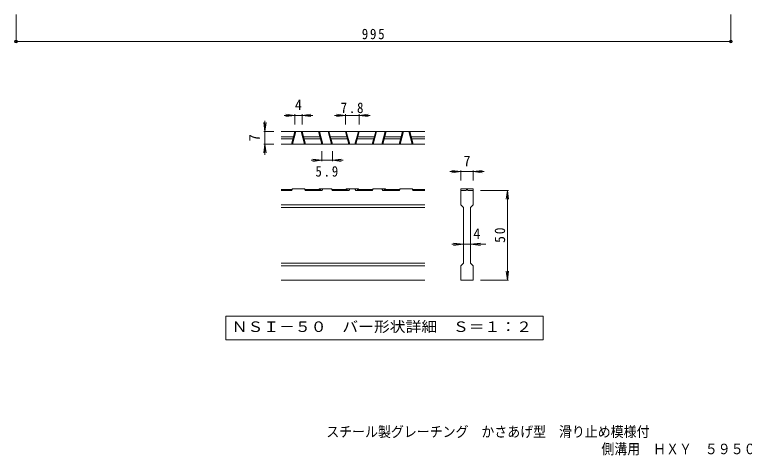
# Model space of a CAD drawing. Units: millimetres, scale not verified, with parts at other scales. Extents: x -853 to 831, y -687 to 679.
# Drawn here: x -853 to 162, y -687 to -72 of the extents above; entities that cross this region are included whole.
import ezdxf
from ezdxf.enums import TextEntityAlignment as Align

# ---------------------------------------------------------------- set-up
doc = ezdxf.new("R2010")
doc.units = ezdxf.units.MM
doc.header["$LTSCALE"] = 5
doc.header["$PDMODE"] = 32
doc.header["$PDSIZE"] = 4
for name, color, linetype, lineweight in [('1-4_1-4ﾚｲﾔ', 7, 'Continuous', 9), ('D-0', 7, 'Continuous', 9), ('D-2', 3, 'Continuous', 9), ('D-4', 7, 'Continuous', 9)]:
    doc.layers.add(name, color=color, linetype=linetype, lineweight=lineweight)
doc.layers.add('F-5_F-5ﾚｲﾔ', color=2, linetype='Continuous')
doc.styles.add('ＭＳ ゴシック', font='')
doc.styles.get('ＭＳ ゴシック').set_extended_font_data('MS Gothic')

msp = doc.modelspace()

# ---------------------------------------------------------------- linework, layer by layer
at = {"layer": '1-4_1-4ﾚｲﾔ'}
for p, q in [((-851.351, -72.478), (-851.351, -111.478)), ((143.649, -72.478), (143.649, -111.478)), ((-851.351, -109.978), (143.649, -109.978))]:
    msp.add_line(p, q, dxfattribs=at)
for p in [(-851.351, -109.978), (143.649, -109.978)]:
    msp.add_point(p, dxfattribs=at)
at = {"layer": 'D-0'}
msp.add_lwpolyline([(-559.467, -492.346), (-559.467, -525.572), (-117.813, -525.572), (-117.813, -492.346)], close=True, dxfattribs=at)
at = {"layer": 'D-2'}
for p, q in [((-282.39, -235.346), (-482.39, -235.346)), ((-482.39, -242.846), (-465.257, -242.846)), ((-467.937, -252.846), (-463.248, -235.346)), ((-466.643, -252.846), (-461.954, -235.346)), ((-449.853, -252.846), (-454.542, -235.346)), ((-448.559, -252.846), (-453.248, -235.346)), ((-451.238, -242.846), (-428.427, -242.846)), ((-430.437, -235.346), (-425.748, -252.846)), ((-429.143, -235.346), (-424.454, -252.846)), ((-412.353, -252.846), (-417.042, -235.346)), ((-411.059, -252.846), (-415.748, -235.346)), ((-413.738, -242.846), (-390.927, -242.846)), ((-392.937, -235.346), (-388.248, -252.846)), ((-391.643, -235.346), (-386.954, -252.846)), ((-374.853, -235.346), (-379.542, -252.846)), ((-373.559, -235.346), (-378.248, -252.846)), ((-375.568, -242.846), (-352.757, -242.846)), ((-355.437, -252.846), (-350.748, -235.346)), ((-354.143, -252.846), (-349.454, -235.346)), ((-337.353, -235.346), (-342.042, -252.846)), ((-336.059, -235.346), (-340.748, -252.846)), ((-338.068, -242.846), (-315.257, -242.846)), ((-317.937, -252.846), (-313.248, -235.346)), ((-316.643, -252.846), (-311.954, -235.346)), ((-299.853, -252.846), (-304.542, -235.346)), ((-298.559, -252.846), (-303.248, -235.346)), ((-301.238, -242.846), (-282.39, -242.846)), ((-482.39, -245.346), (-465.927, -245.346)), ((-282.39, -252.846), (-482.39, -252.846)), ((-450.568, -245.346), (-427.757, -245.346)), ((-413.068, -245.346), (-390.257, -245.346)), ((-376.238, -245.346), (-353.427, -245.346)), ((-338.738, -245.346), (-315.927, -245.346)), ((-300.568, -245.346), (-282.39, -245.346)), ((-467.29, -316.346), (-482.39, -316.346)), ((-467.937, -317.346), (-482.39, -317.346)), ((-467.937, -317.346), (-466.643, -315.346)), ((-449.853, -315.346), (-466.643, -315.346)), ((-449.853, -315.346), (-448.559, -317.346)), ((-427.757, -316.346), (-449.206, -316.346)), ((-425.748, -317.346), (-448.559, -317.346)), ((-429.143, -315.346), (-429.79, -316.346)), ((-412.353, -315.346), (-429.143, -315.346)), ((-427.757, -316.346), (-427.757, -317.346)), ((-424.454, -315.346), (-425.748, -317.346)), ((-412.353, -315.346), (-411.059, -317.346)), ((-390.257, -316.346), (-411.706, -316.346)), ((-388.248, -317.346), (-411.059, -317.346)), ((-392.29, -316.346), (-391.643, -315.346)), ((-374.853, -315.346), (-391.643, -315.346)), ((-390.257, -316.346), (-390.257, -317.346)), ((-388.248, -317.346), (-386.954, -315.346)), ((-379.542, -315.346), (-378.248, -317.346)), ((-355.437, -317.346), (-378.248, -317.346)), ((-376.238, -316.346), (-376.238, -317.346)), ((-354.79, -316.346), (-376.238, -316.346)), ((-374.206, -316.346), (-374.853, -315.346)), ((-354.143, -315.346), (-355.437, -317.346)), ((-354.143, -315.346), (-337.353, -315.346)), ((-342.042, -315.346), (-340.748, -317.346)), ((-317.937, -317.346), (-340.748, -317.346)), ((-338.738, -316.346), (-317.29, -316.346)), ((-338.738, -316.346), (-338.738, -317.346)), ((-337.353, -315.346), (-336.706, -316.346)), ((-316.643, -315.346), (-317.937, -317.346)), ((-316.643, -315.346), (-299.853, -315.346)), ((-298.559, -317.346), (-299.853, -315.346)), ((-299.206, -316.346), (-282.39, -316.346)), ((-298.559, -317.346), (-282.39, -317.346)), ((-232.39, -315.346), (-232.39, -317.346)), ((-232.39, -337.346), (-232.39, -317.346)), ((-232.39, -317.346), (-224.89, -317.346)), ((-223.666, -316.346), (-223.615, -316.346)), ((-222.39, -317.346), (-214.89, -317.346)), ((-214.89, -317.346), (-214.89, -337.346)), ((-282.39, -337.346), (-482.39, -337.346)), ((-282.39, -341.096), (-482.39, -341.096)), ((-232.39, -337.346), (-228.64, -341.096)), ((-228.64, -418.596), (-228.64, -341.096)), ((-218.641, -341.096), (-214.89, -337.346)), ((-218.641, -341.096), (-218.641, -418.596)), ((-282.39, -418.596), (-482.39, -418.596)), ((-282.39, -422.346), (-482.39, -422.346)), ((-232.39, -422.346), (-228.64, -418.596)), ((-232.39, -442.346), (-232.39, -422.346)), ((-218.641, -418.596), (-214.89, -422.346)), ((-214.89, -422.346), (-214.89, -442.346)), ((-282.39, -442.346), (-482.39, -442.346)), ((-214.89, -442.346), (-232.39, -442.346))]:
    msp.add_line(p, q, dxfattribs=at)
msp.add_lwpolyline([(-232.39, -315.346), (-214.89, -315.346), (-214.89, -317.346)], dxfattribs=at)
for centre, start, end in [((-223.666, -317.596), 90, 168.46303), ((-223.615, -317.596), 11.53696, 90)]:
    msp.add_arc(centre, 1.25, start, end, dxfattribs=at)
at = {"layer": 'D-4'}
for p, q in [((-463.248, -212.846), (-478.248, -212.846)), ((-463.248, -212.846), (-475.641, -211.214)), ((-463.248, -212.846), (-475.641, -214.478)), ((-463.248, -211.346), (-463.248, -225.346)), ((-463.248, -212.846), (-453.248, -212.846)), ((-453.248, -212.846), (-440.855, -211.214)), ((-453.248, -211.346), (-453.248, -225.346)), ((-453.248, -212.846), (-440.855, -214.478)), ((-453.248, -212.846), (-438.248, -212.846)), ((-392.937, -212.846), (-407.937, -212.846)), ((-392.937, -212.846), (-405.33, -211.214)), ((-392.937, -212.846), (-405.33, -214.478)), ((-392.937, -211.346), (-392.937, -225.346)), ((-392.937, -212.846), (-373.559, -212.846)), ((-373.559, -212.846), (-361.165, -211.214)), ((-373.559, -211.346), (-373.559, -225.346)), ((-373.559, -212.846), (-361.165, -214.478)), ((-373.559, -212.846), (-358.559, -212.846)), ((-504.89, -235.346), (-506.522, -222.953)), ((-504.89, -235.346), (-504.89, -220.346)), ((-504.89, -235.346), (-503.259, -222.953)), ((-506.39, -235.346), (-492.39, -235.346)), ((-504.89, -235.346), (-504.89, -252.846)), ((-504.89, -252.846), (-506.522, -265.239)), ((-506.39, -252.846), (-492.39, -252.846)), ((-504.89, -252.846), (-503.259, -265.239)), ((-504.89, -252.846), (-504.89, -267.846)), ((-425.748, -276.846), (-425.748, -262.846)), ((-411.059, -276.846), (-411.059, -262.846)), ((-425.748, -275.346), (-438.141, -273.715)), ((-425.748, -275.346), (-440.748, -275.346)), ((-425.748, -275.346), (-438.141, -276.978)), ((-411.059, -275.346), (-398.665, -276.978)), ((-411.059, -275.346), (-396.059, -275.346)), ((-232.39, -291.096), (-247.39, -291.096)), ((-232.39, -291.096), (-244.783, -289.465)), ((-232.39, -291.096), (-244.783, -292.728)), ((-232.39, -289.596), (-232.39, -303.596)), ((-214.89, -291.096), (-232.39, -291.096)), ((-214.89, -291.096), (-202.497, -289.465)), ((-214.89, -289.596), (-214.89, -303.596)), ((-214.89, -291.096), (-202.497, -292.728)), ((-214.89, -291.096), (-199.89, -291.096)), ((-165.89, -317.346), (-204.89, -317.346)), ((-167.39, -317.346), (-169.022, -329.739)), ((-167.39, -317.346), (-165.759, -329.739)), ((-167.39, -442.346), (-167.39, -317.346)), ((-228.64, -392.346), (-244.89, -392.346)), ((-228.64, -392.346), (-242.283, -390.715)), ((-228.64, -392.346), (-242.283, -393.978)), ((-218.641, -392.346), (-228.64, -392.346)), ((-218.641, -392.346), (-204.997, -390.715)), ((-218.641, -392.346), (-204.997, -393.978)), ((-218.641, -392.346), (-197.391, -392.346)), ((-167.39, -442.346), (-169.022, -429.953)), ((-167.39, -442.346), (-165.759, -429.953)), ((-165.89, -442.346), (-204.89, -442.346))]:
    msp.add_line(p, q, dxfattribs=at)
msp.add_lwpolyline([(-425.748, -275.346), (-411.059, -275.346), (-398.665, -273.715)], dxfattribs=at)

# ---------------------------------------------------------------- texts
at = {"layer": '1-4_1-4ﾚｲﾔ', "color": 2, "insert": (-370.101, -106.978), "char_height": 14.66, "attachment_point": 7, "style": 'ＭＳ ゴシック'}
msp.add_mtext('\\T1.27;\\W0.9;995', dxfattribs=at)
at = {"layer": 'D-0', "color": 2, "style": 'ＭＳ ゴシック', "width": 1.1}
msp.add_text('ＮＳＩ－５０\u3000バー形状詳細\u3000Ｓ＝１：２', height=14.66, dxfattribs=at).set_placement((-551.14, -518.959), align=Align.BOTTOM_LEFT)
at = {"layer": 'D-4', "color": 2, "style": 'ＭＳ ゴシック'}
for s, p in [('4', (-463.248, -209.846)), ('7', (-228.64, -288.096)), ('4', (-214.89, -389.346))]:
    msp.add_text(s, height=14.66, dxfattribs=at).set_placement(p, align=Align.BOTTOM_LEFT)
msp.add_text('7', height=14.66, rotation=90, dxfattribs=at).set_placement((-507.89, -249.096), align=Align.BOTTOM_LEFT)
at = {"layer": 'D-4', "color": 2, "char_height": 14.66, "attachment_point": 7, "style": 'ＭＳ ゴシック'}
for s, insert in [('\\T1.27;\\W0.9;7.8', (-399.498, -209.846)), ('\\T1.27;\\W0.9;5.9', (-434.653, -298.346))]:
    msp.add_mtext(s, dxfattribs=dict(at, insert=insert))
at = {"layer": 'D-4', "color": 2, "insert": (-170.39, -390.471), "char_height": 14.66, "attachment_point": 7, "rotation": 90, "style": 'ＭＳ ゴシック'}
msp.add_mtext('\\T1.27;\\W0.95;50', dxfattribs=at)
at = {"layer": 'F-5_F-5ﾚｲﾔ', "style": 'ＭＳ ゴシック', "width": 0.9}
for s, p in [('スチール製グレーチング\u3000かさあげ型\u3000滑り止め模様付\u3000', (-419.528, -665.234)), ('側溝用\u3000ＨＸＹ\u3000５９５０Ｂ', (-36.545, -689.202))]:
    msp.add_text(s, height=14.66, dxfattribs=at).set_placement(p, align=Align.BOTTOM_LEFT)

doc.saveas('drawing.dxf')
